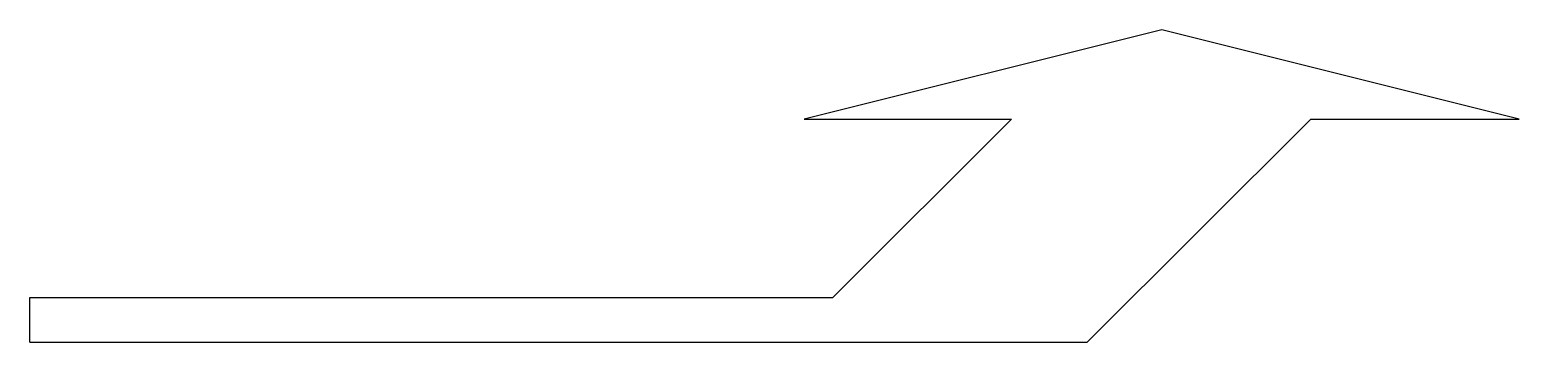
# Model space of a CAD drawing. Header units: metres. Extents: x -0.04 to 4.96, y 4.8 to 5.85.
import ezdxf

# ---------------------------------------------------------------- set-up
doc = ezdxf.new("R2010")
doc.units = ezdxf.units.M
doc.header["$LTSCALE"] = 15
doc.header["$MEASUREMENT"] = 0
doc.layers.get('0').update_dxf_attribs({"linetype": 'CONTINUOUS'})

msp = doc.modelspace()

# ---------------------------------------------------------------- linework, layer by layer
for p, q in [((3.7597, 5.8515), (2.5597, 5.5515)), ((4.9597, 5.5515), (3.7597, 5.8515)), ((2.5597, 5.5515), (3.2556, 5.5515)), ((2.6556, 4.9515), (3.2556, 5.5515)), ((3.5097, 4.8015), (4.2597, 5.5515)), ((4.2597, 5.5515), (4.9597, 5.5515)), ((-0.0403, 4.9515), (2.6556, 4.9515)), ((-0.0403, 4.8015), (-0.0403, 4.9515)), ((-0.0403, 4.8015), (3.5097, 4.8015))]:
    msp.add_line(p, q)

doc.saveas('drawing.dxf')
